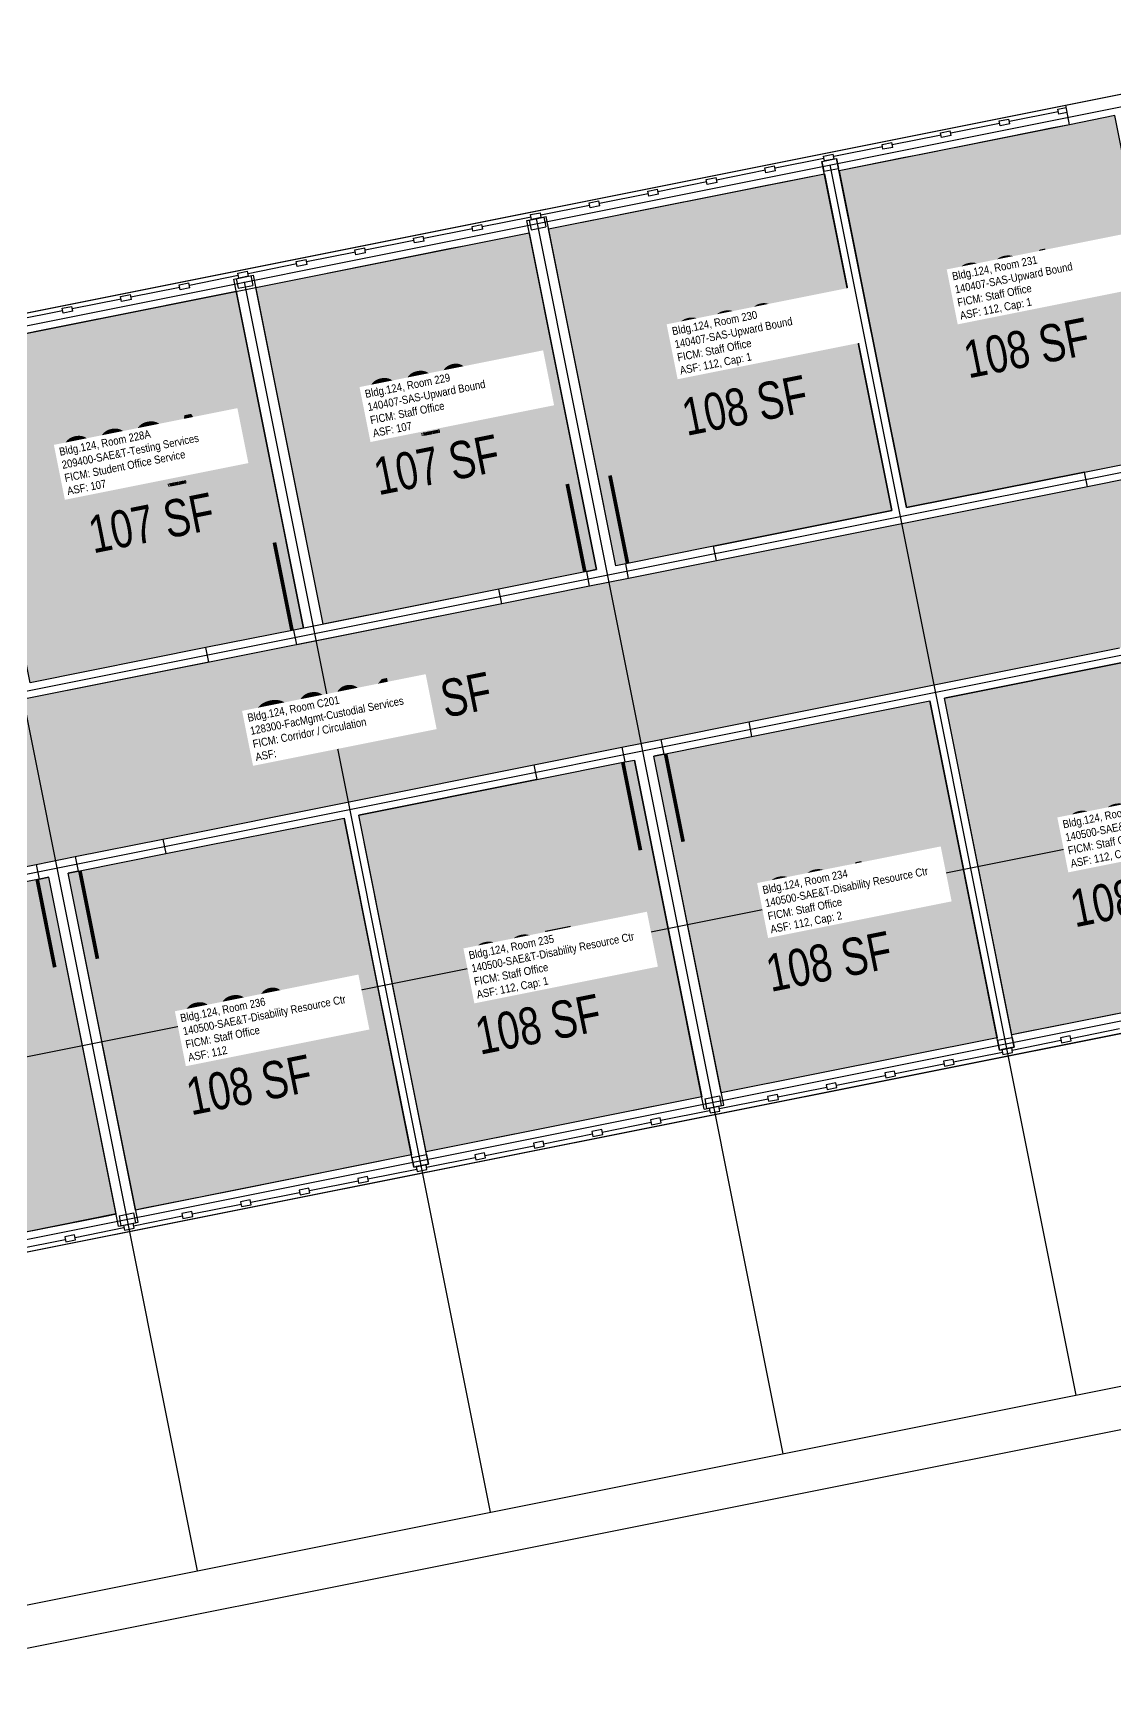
# Model space of a CAD drawing. Header units: inches. Extents: x 69201222 to 69203437, y 27664656 to 27666758.
# Drawn here: x 69202168 to 69202603, y 27666091 to 27666758 of the extents above; entities that cross this region are included whole.
import ezdxf
from ezdxf.enums import TextEntityAlignment as Align

# ---------------------------------------------------------------- set-up
doc = ezdxf.new("R2010")
doc.units = ezdxf.units.IN
doc.header["$LTSCALE"] = 100
doc.header["$MEASUREMENT"] = 0
for name, color, linetype in [('A-DOOR', 2, 'CONTINUOUS'), ('A-GLAZ', 1, 'CONTINUOUS'), ('A-GRID', 1, 'CONTINUOUS'), ('A-IDEN-RNUM', 7, 'CONTINUOUS'), ('A-IDEN-SNUM', 4, 'CONTINUOUS'), ('A-IDEN-VNUM', 4, 'CONTINUOUS'), ('A-ROOF', 2, 'CONTINUOUS'), ('A-WALL', 5, 'CONTINUOUS'), ('AREA-ASSIGN', 7, 'CONTINUOUS'), ('AREA-GROSS', 1, 'CONTINUOUS'), ('AREA-TEXT', 3, 'CONTINUOUS'), ('Rooms-Category-Color', 7, 'CONTINUOUS'), ('Rooms-College-Color', 7, 'CONTINUOUS'), ('Rooms-Department-Color', 7, 'CONTINUOUS'), ('Rooms-Division-Color', 7, 'CONTINUOUS'), ('Rooms-Information', 7, 'CONTINUOUS')]:
    doc.layers.add(name, color=color, linetype=linetype)
doc.styles.add('CP_AREA', font='arial.ttf', dxfattribs={"height": 15})
doc.styles.add('CP_ROOMVNUMBER', font='arial.ttf', dxfattribs={"width": 0.85, "height": 0.075})
doc.styles.add('ROOMSNUMBER', font='TXT.SHX', dxfattribs={"height": 1})

msp = doc.modelspace()

# ---------------------------------------------------------------- hatches: boundary and pattern name
at = {"layer": 'Rooms-Category-Color', "true_color": 0xfa9ba3}
for points in [[(69202625.66, 27666588.32), (69202629.59, 27666589.1), (69202602.55, 27666724.42), (69202584.4, 27666720.8), (69202577.05, 27666719.33), (69202571.17, 27666718.15), (69202524.1, 27666708.75), (69202518.21, 27666707.57), (69202491.74, 27666702.28), (69202507.41, 27666623.83), (69202518.78, 27666566.96), (69202590.36, 27666581.26)], [(69202400.54, 27666684.06), (69202406.42, 27666685.23), (69202453.49, 27666694.64), (69202459.38, 27666695.82), (69202485.85, 27666701.11), (69202501.53, 27666622.66), (69202512.89, 27666565.78), (69202441.31, 27666551.48), (69202406.01, 27666544.42), (69202402.08, 27666543.64), (69202375.04, 27666678.96)], [(69202341.7, 27666672.3), (69202367.2, 27666677.4), (69202394.24, 27666542.07), (69202390.32, 27666541.29), (69202355.02, 27666534.23), (69202284.41, 27666520.12), (69202257.37, 27666655.45), (69202282.87, 27666660.54), (69202288.75, 27666661.72), (69202335.82, 27666671.13)], [(69202224.03, 27666648.79), (69202249.52, 27666653.88), (69202276.57, 27666518.56), (69202272.64, 27666517.77), (69202237.34, 27666510.72), (69202166.74, 27666496.61), (69202139.7, 27666631.93), (69202165.19, 27666637.03), (69202171.08, 27666638.2), (69202218.14, 27666647.61)], [(69202565.03, 27666355.93), (69202561.1, 27666355.14), (69202534.06, 27666490.47), (69202605.65, 27666504.77), (69202640.95, 27666511.83), (69202644.87, 27666512.61), (69202671.91, 27666377.29), (69202640.53, 27666371.02), (69202634.65, 27666369.84), (69202600.33, 27666362.98)], [(69202421.29, 27666467.93), (69202456.59, 27666474.99), (69202528.18, 27666489.29), (69202555.22, 27666353.97), (69202482.65, 27666339.47), (69202444.41, 27666331.83), (69202417.37, 27666467.15)], [(69202370.3, 27666457.75), (69202405.6, 27666464.8), (69202409.52, 27666465.58), (69202436.57, 27666330.26), (69202398.32, 27666322.62), (69202325.76, 27666308.12), (69202311.65, 27666378.72), (69202298.72, 27666443.44)], [(69202185.94, 27666420.91), (69202221.25, 27666427.96), (69202292.83, 27666442.26), (69202305.76, 27666377.54), (69202319.87, 27666306.94), (69202247.31, 27666292.44), (69202212.01, 27666285.38), (69202209.06, 27666284.8), (69202182.02, 27666420.12)], [(69202201.22, 27666283.23), (69202174.18, 27666418.55), (69202170.25, 27666417.77), (69202134.95, 27666410.72), (69202015.94, 27666387.66), (69202043.33, 27666251.68), (69202078.64, 27666258.74), (69202122.77, 27666267.55), (69202128.65, 27666268.73), (69202162.98, 27666275.59), (69202198.28, 27666282.64)]]:
    msp.add_hatch(color=241, dxfattribs=at).paths.add_polyline_path(points)
at = {"layer": 'Rooms-Category-Color', "true_color": 0xadadad}
msp.add_hatch(color=253, dxfattribs=at).paths.add_polyline_path([(69202761.3, 27666542), (69202763.98, 27666546.01), (69202787.19, 27666580.82), (69202752.38, 27666604.04), (69202748.37, 27666606.72), (69202638.61, 27666584.78), (69202636.4, 27666584.34), (69202626.84, 27666582.43), (69202591.54, 27666575.38), (69202442.48, 27666545.59), (69202407.18, 27666538.54), (69202391.49, 27666535.4), (69202356.19, 27666528.35), (69202156.15, 27666488.37), (69202120.84, 27666481.32), (69202039.45, 27666465.06), (69202004.15, 27666458), (69201956.1, 27666448.4), (69201875.69, 27666432.33), (69201860, 27666429.2), (69201860.78, 27666425.27), (69201867.84, 27666389.97), (69201872.93, 27666364.48), (69201894.51, 27666368.79), (69201963.15, 27666382.5), (69201969.03, 27666383.68), (69201970.01, 27666383.88), (69202005.32, 27666390.93), (69202009.71, 27666391.81), (69202133.78, 27666416.6), (69202169.08, 27666423.65), (69202184.77, 27666426.79), (69202220.07, 27666433.84), (69202369.12, 27666463.63), (69202404.43, 27666470.68), (69202420.12, 27666473.82), (69202455.42, 27666480.87), (69202604.47, 27666510.66), (69202639.77, 27666517.71), (69202655.46, 27666520.85), (69202690.77, 27666527.9)])
at = {"layer": 'Rooms-College-Color', "true_color": 0x80bc67}
for points in [[(69202625.66, 27666588.32), (69202629.59, 27666589.1), (69202602.55, 27666724.42), (69202584.4, 27666720.8), (69202577.05, 27666719.33), (69202571.17, 27666718.15), (69202524.1, 27666708.75), (69202518.21, 27666707.57), (69202491.74, 27666702.28), (69202507.41, 27666623.83), (69202518.78, 27666566.96), (69202590.36, 27666581.26)], [(69202400.54, 27666684.06), (69202406.42, 27666685.23), (69202453.49, 27666694.64), (69202459.38, 27666695.82), (69202485.85, 27666701.11), (69202501.53, 27666622.66), (69202512.89, 27666565.78), (69202441.31, 27666551.48), (69202406.01, 27666544.42), (69202402.08, 27666543.64), (69202375.04, 27666678.96)], [(69202341.7, 27666672.3), (69202367.2, 27666677.4), (69202394.24, 27666542.07), (69202390.32, 27666541.29), (69202355.02, 27666534.23), (69202284.41, 27666520.12), (69202257.37, 27666655.45), (69202282.87, 27666660.54), (69202288.75, 27666661.72), (69202335.82, 27666671.13)], [(69202224.03, 27666648.79), (69202249.52, 27666653.88), (69202276.57, 27666518.56), (69202272.64, 27666517.77), (69202237.34, 27666510.72), (69202166.74, 27666496.61), (69202139.7, 27666631.93), (69202165.19, 27666637.03), (69202171.08, 27666638.2), (69202218.14, 27666647.61)], [(69202565.03, 27666355.93), (69202561.1, 27666355.14), (69202534.06, 27666490.47), (69202605.65, 27666504.77), (69202640.95, 27666511.83), (69202644.87, 27666512.61), (69202671.91, 27666377.29), (69202640.53, 27666371.02), (69202634.65, 27666369.84), (69202600.33, 27666362.98)], [(69202421.29, 27666467.93), (69202456.59, 27666474.99), (69202528.18, 27666489.29), (69202555.22, 27666353.97), (69202482.65, 27666339.47), (69202444.41, 27666331.83), (69202417.37, 27666467.15)], [(69202370.3, 27666457.75), (69202405.6, 27666464.8), (69202409.52, 27666465.58), (69202436.57, 27666330.26), (69202398.32, 27666322.62), (69202325.76, 27666308.12), (69202311.65, 27666378.72), (69202298.72, 27666443.44)], [(69202185.94, 27666420.91), (69202221.25, 27666427.96), (69202292.83, 27666442.26), (69202305.76, 27666377.54), (69202319.87, 27666306.94), (69202247.31, 27666292.44), (69202212.01, 27666285.38), (69202209.06, 27666284.8), (69202182.02, 27666420.12)], [(69202201.22, 27666283.23), (69202174.18, 27666418.55), (69202170.25, 27666417.77), (69202134.95, 27666410.72), (69202015.94, 27666387.66), (69202043.33, 27666251.68), (69202078.64, 27666258.74), (69202122.77, 27666267.55), (69202128.65, 27666268.73), (69202162.98, 27666275.59), (69202198.28, 27666282.64)]]:
    msp.add_hatch(color=83, dxfattribs=at).paths.add_polyline_path(points)
at = {"layer": 'Rooms-College-Color', "true_color": 0xadadad}
msp.add_hatch(color=253, dxfattribs=at).paths.add_polyline_path([(69202761.3, 27666542), (69202763.98, 27666546.01), (69202787.19, 27666580.82), (69202752.38, 27666604.04), (69202748.37, 27666606.72), (69202638.61, 27666584.78), (69202636.4, 27666584.34), (69202626.84, 27666582.43), (69202591.54, 27666575.38), (69202442.48, 27666545.59), (69202407.18, 27666538.54), (69202391.49, 27666535.4), (69202356.19, 27666528.35), (69202156.15, 27666488.37), (69202120.84, 27666481.32), (69202039.45, 27666465.06), (69202004.15, 27666458), (69201956.1, 27666448.4), (69201875.69, 27666432.33), (69201860, 27666429.2), (69201860.78, 27666425.27), (69201867.84, 27666389.97), (69201872.93, 27666364.48), (69201894.51, 27666368.79), (69201963.15, 27666382.5), (69201969.03, 27666383.68), (69201970.01, 27666383.88), (69202005.32, 27666390.93), (69202009.71, 27666391.81), (69202133.78, 27666416.6), (69202169.08, 27666423.65), (69202184.77, 27666426.79), (69202220.07, 27666433.84), (69202369.12, 27666463.63), (69202404.43, 27666470.68), (69202420.12, 27666473.82), (69202455.42, 27666480.87), (69202604.47, 27666510.66), (69202639.77, 27666517.71), (69202655.46, 27666520.85), (69202690.77, 27666527.9)])
at = {"layer": 'Rooms-Department-Color', "true_color": 0x604aed}
for points in [[(69202625.66, 27666588.32), (69202629.59, 27666589.1), (69202602.55, 27666724.42), (69202584.4, 27666720.8), (69202577.05, 27666719.33), (69202571.17, 27666718.15), (69202524.1, 27666708.75), (69202518.21, 27666707.57), (69202491.74, 27666702.28), (69202507.41, 27666623.83), (69202518.78, 27666566.96), (69202590.36, 27666581.26)], [(69202400.54, 27666684.06), (69202406.42, 27666685.23), (69202453.49, 27666694.64), (69202459.38, 27666695.82), (69202485.85, 27666701.11), (69202501.53, 27666622.66), (69202512.89, 27666565.78), (69202441.31, 27666551.48), (69202406.01, 27666544.42), (69202402.08, 27666543.64), (69202375.04, 27666678.96)], [(69202341.7, 27666672.3), (69202367.2, 27666677.4), (69202394.24, 27666542.07), (69202390.32, 27666541.29), (69202355.02, 27666534.23), (69202284.41, 27666520.12), (69202257.37, 27666655.45), (69202282.87, 27666660.54), (69202288.75, 27666661.72), (69202335.82, 27666671.13)], [(69202224.03, 27666648.79), (69202249.52, 27666653.88), (69202276.57, 27666518.56), (69202272.64, 27666517.77), (69202237.34, 27666510.72), (69202166.74, 27666496.61), (69202139.7, 27666631.93), (69202165.19, 27666637.03), (69202171.08, 27666638.2), (69202218.14, 27666647.61)], [(69202565.03, 27666355.93), (69202561.1, 27666355.14), (69202534.06, 27666490.47), (69202605.65, 27666504.77), (69202640.95, 27666511.83), (69202644.87, 27666512.61), (69202671.91, 27666377.29), (69202640.53, 27666371.02), (69202634.65, 27666369.84), (69202600.33, 27666362.98)], [(69202421.29, 27666467.93), (69202456.59, 27666474.99), (69202528.18, 27666489.29), (69202555.22, 27666353.97), (69202482.65, 27666339.47), (69202444.41, 27666331.83), (69202417.37, 27666467.15)], [(69202370.3, 27666457.75), (69202405.6, 27666464.8), (69202409.52, 27666465.58), (69202436.57, 27666330.26), (69202398.32, 27666322.62), (69202325.76, 27666308.12), (69202311.65, 27666378.72), (69202298.72, 27666443.44)], [(69202185.94, 27666420.91), (69202221.25, 27666427.96), (69202292.83, 27666442.26), (69202305.76, 27666377.54), (69202319.87, 27666306.94), (69202247.31, 27666292.44), (69202212.01, 27666285.38), (69202209.06, 27666284.8), (69202182.02, 27666420.12)], [(69202201.22, 27666283.23), (69202174.18, 27666418.55), (69202170.25, 27666417.77), (69202134.95, 27666410.72), (69202015.94, 27666387.66), (69202043.33, 27666251.68), (69202078.64, 27666258.74), (69202122.77, 27666267.55), (69202128.65, 27666268.73), (69202162.98, 27666275.59), (69202198.28, 27666282.64)]]:
    msp.add_hatch(color=173, dxfattribs=at).paths.add_polyline_path(points)
at = {"layer": 'Rooms-Department-Color', "true_color": 0xacacac}
msp.add_hatch(color=253, dxfattribs=at).paths.add_polyline_path([(69202761.3, 27666542), (69202763.98, 27666546.01), (69202787.19, 27666580.82), (69202752.38, 27666604.04), (69202748.37, 27666606.72), (69202638.61, 27666584.78), (69202636.4, 27666584.34), (69202626.84, 27666582.43), (69202591.54, 27666575.38), (69202442.48, 27666545.59), (69202407.18, 27666538.54), (69202391.49, 27666535.4), (69202356.19, 27666528.35), (69202156.15, 27666488.37), (69202120.84, 27666481.32), (69202039.45, 27666465.06), (69202004.15, 27666458), (69201956.1, 27666448.4), (69201875.69, 27666432.33), (69201860, 27666429.2), (69201860.78, 27666425.27), (69201867.84, 27666389.97), (69201872.93, 27666364.48), (69201894.51, 27666368.79), (69201963.15, 27666382.5), (69201969.03, 27666383.68), (69201970.01, 27666383.88), (69202005.32, 27666390.93), (69202009.71, 27666391.81), (69202133.78, 27666416.6), (69202169.08, 27666423.65), (69202184.77, 27666426.79), (69202220.07, 27666433.84), (69202369.12, 27666463.63), (69202404.43, 27666470.68), (69202420.12, 27666473.82), (69202455.42, 27666480.87), (69202604.47, 27666510.66), (69202639.77, 27666517.71), (69202655.46, 27666520.85), (69202690.77, 27666527.9)])
at = {"layer": 'Rooms-Division-Color', "true_color": 0x604aed}
for points in [[(69202625.66, 27666588.32), (69202629.59, 27666589.1), (69202602.55, 27666724.42), (69202584.4, 27666720.8), (69202577.05, 27666719.33), (69202571.17, 27666718.15), (69202524.1, 27666708.75), (69202518.21, 27666707.57), (69202491.74, 27666702.28), (69202507.41, 27666623.83), (69202518.78, 27666566.96), (69202590.36, 27666581.26)], [(69202400.54, 27666684.06), (69202406.42, 27666685.23), (69202453.49, 27666694.64), (69202459.38, 27666695.82), (69202485.85, 27666701.11), (69202501.53, 27666622.66), (69202512.89, 27666565.78), (69202441.31, 27666551.48), (69202406.01, 27666544.42), (69202402.08, 27666543.64), (69202375.04, 27666678.96)], [(69202341.7, 27666672.3), (69202367.2, 27666677.4), (69202394.24, 27666542.07), (69202390.32, 27666541.29), (69202355.02, 27666534.23), (69202284.41, 27666520.12), (69202257.37, 27666655.45), (69202282.87, 27666660.54), (69202288.75, 27666661.72), (69202335.82, 27666671.13)], [(69202224.03, 27666648.79), (69202249.52, 27666653.88), (69202276.57, 27666518.56), (69202272.64, 27666517.77), (69202237.34, 27666510.72), (69202166.74, 27666496.61), (69202139.7, 27666631.93), (69202165.19, 27666637.03), (69202171.08, 27666638.2), (69202218.14, 27666647.61)], [(69202565.03, 27666355.93), (69202561.1, 27666355.14), (69202534.06, 27666490.47), (69202605.65, 27666504.77), (69202640.95, 27666511.83), (69202644.87, 27666512.61), (69202671.91, 27666377.29), (69202640.53, 27666371.02), (69202634.65, 27666369.84), (69202600.33, 27666362.98)], [(69202421.29, 27666467.93), (69202456.59, 27666474.99), (69202528.18, 27666489.29), (69202555.22, 27666353.97), (69202482.65, 27666339.47), (69202444.41, 27666331.83), (69202417.37, 27666467.15)], [(69202370.3, 27666457.75), (69202405.6, 27666464.8), (69202409.52, 27666465.58), (69202436.57, 27666330.26), (69202398.32, 27666322.62), (69202325.76, 27666308.12), (69202311.65, 27666378.72), (69202298.72, 27666443.44)], [(69202185.94, 27666420.91), (69202221.25, 27666427.96), (69202292.83, 27666442.26), (69202305.76, 27666377.54), (69202319.87, 27666306.94), (69202247.31, 27666292.44), (69202212.01, 27666285.38), (69202209.06, 27666284.8), (69202182.02, 27666420.12)], [(69202201.22, 27666283.23), (69202174.18, 27666418.55), (69202170.25, 27666417.77), (69202134.95, 27666410.72), (69202015.94, 27666387.66), (69202043.33, 27666251.68), (69202078.64, 27666258.74), (69202122.77, 27666267.55), (69202128.65, 27666268.73), (69202162.98, 27666275.59), (69202198.28, 27666282.64)]]:
    msp.add_hatch(color=173, dxfattribs=at).paths.add_polyline_path(points)
at = {"layer": 'Rooms-Division-Color', "true_color": 0xadadad}
msp.add_hatch(color=253, dxfattribs=at).paths.add_polyline_path([(69202761.3, 27666542), (69202763.98, 27666546.01), (69202787.19, 27666580.82), (69202752.38, 27666604.04), (69202748.37, 27666606.72), (69202638.61, 27666584.78), (69202636.4, 27666584.34), (69202626.84, 27666582.43), (69202591.54, 27666575.38), (69202442.48, 27666545.59), (69202407.18, 27666538.54), (69202391.49, 27666535.4), (69202356.19, 27666528.35), (69202156.15, 27666488.37), (69202120.84, 27666481.32), (69202039.45, 27666465.06), (69202004.15, 27666458), (69201956.1, 27666448.4), (69201875.69, 27666432.33), (69201860, 27666429.2), (69201860.78, 27666425.27), (69201867.84, 27666389.97), (69201872.93, 27666364.48), (69201894.51, 27666368.79), (69201963.15, 27666382.5), (69201969.03, 27666383.68), (69201970.01, 27666383.88), (69202005.32, 27666390.93), (69202009.71, 27666391.81), (69202133.78, 27666416.6), (69202169.08, 27666423.65), (69202184.77, 27666426.79), (69202220.07, 27666433.84), (69202369.12, 27666463.63), (69202404.43, 27666470.68), (69202420.12, 27666473.82), (69202455.42, 27666480.87), (69202604.47, 27666510.66), (69202639.77, 27666517.71), (69202655.46, 27666520.85), (69202690.77, 27666527.9)])

# ---------------------------------------------------------------- linework, layer by layer
at = {"layer": 'A-DOOR'}
for points in [[(69202624.93, 27666588.17, 1.5, 1.5, 0), (69202617.87, 27666623.47, 0, 0, 0), (69202617.14, 27666623.32, 0, 0, 0.414214), (69202590.66, 27666579.79, 0, 0, 0.414214)], [(69202406.74, 27666544.57, 1.5, 1.5, 0), (69202399.69, 27666579.87, 0, 0, 0), (69202400.42, 27666580.02, 0, 0, -0.414214), (69202441.6, 27666550.01, 0, 0, -0.414214)], [(69202389.58, 27666541.14, 1.5, 1.5, 0), (69202382.53, 27666576.44, 0, 0, 0), (69202381.79, 27666576.3, 0, 0, 0.414214), (69202355.31, 27666532.76, 0, 0, 0.414214)], [(69202271.91, 27666517.63, 1.5, 1.5, 0), (69202264.85, 27666552.93, 0, 0, 0), (69202264.12, 27666552.78, 0, 0, 0.414214), (69202237.64, 27666509.25, 0, 0, 0.414214)], [(69202422.03, 27666468.08, 1.5, 1.5, 0), (69202429.08, 27666432.78, 0, 0, 0), (69202429.82, 27666432.93, 0, 0, 0.414214), (69202456.3, 27666476.46, 0, 0, 0.414214)], [(69202404.87, 27666464.65, 1.5, 1.5, 0), (69202411.92, 27666429.35, 0, 0, 0), (69202411.19, 27666429.2, 0, 0, -0.414214), (69202370.01, 27666459.22, 0, 0, -0.414214)], [(69202186.68, 27666421.05, 1.5, 1.5, 0), (69202193.73, 27666385.75, 0, 0, 0), (69202194.47, 27666385.9, 0, 0, 0.414214), (69202220.95, 27666429.43, 0, 0, 0.414214)], [(69202169.52, 27666417.62, 1.5, 1.5, 0), (69202176.57, 27666382.32, 0, 0, 0), (69202175.84, 27666382.17, 0, 0, -0.414214), (69202134.66, 27666412.19, 0, 0, -0.414214)]]:
    msp.add_lwpolyline(points, format="xyseb", dxfattribs=at)
at = {"layer": 'A-GLAZ'}
for p, q in [((69201803.25, 27666572.86), (69202582.84, 27666728.64)), ((69202584.4, 27666720.8), (69202491.74, 27666702.28)), ((69202556.26, 27666721.29), (69202536.65, 27666717.38)), ((69202579.8, 27666726), (69202560.18, 27666722.08)), ((69202532.73, 27666716.59), (69202513.11, 27666712.67)), ((69202485.66, 27666707.19), (69202466.04, 27666703.27)), ((69202509.19, 27666711.89), (69202489.58, 27666707.97)), ((69202375.04, 27666678.96), (69202485.85, 27666701.11)), ((69202462.12, 27666702.48), (69202442.51, 27666698.56)), ((69202438.59, 27666697.78), (69202418.98, 27666693.86)), ((69202391.52, 27666688.37), (69202371.91, 27666684.46)), ((69202415.05, 27666693.08), (69202395.44, 27666689.16)), ((69202367.98, 27666683.67), (69202348.37, 27666679.75)), ((69202139.7, 27666631.93), (69202367.2, 27666677.4)), ((69202320.91, 27666674.27), (69202301.3, 27666670.35)), ((69202344.45, 27666678.97), (69202324.84, 27666675.05)), ((69202297.38, 27666669.56), (69202277.77, 27666665.64)), ((69202273.84, 27666664.86), (69202254.23, 27666660.94)), ((69202226.78, 27666655.45), (69202207.16, 27666651.53)), ((69202250.31, 27666660.16), (69202230.7, 27666656.24)), ((69202203.24, 27666650.75), (69202183.63, 27666646.83)), ((69202179.71, 27666646.05), (69202160.09, 27666642.13)), ((69201862.51, 27666207.39), (69202726.43, 27666380.02)), ((69202671.91, 27666377.29), (69202561.1, 27666355.14)), ((69202555.22, 27666353.97), (69202444.41, 27666331.83)), ((69202584.83, 27666353.77), (69202604.45, 27666357.69)), ((69202537.76, 27666344.36), (69202557.38, 27666348.28)), ((69202561.3, 27666349.07), (69202580.91, 27666352.98)), ((69202514.23, 27666339.66), (69202533.84, 27666343.58)), ((69202467.16, 27666330.25), (69202486.77, 27666334.17)), ((69202490.69, 27666334.96), (69202510.31, 27666338.88)), ((69202436.57, 27666330.26), (69202325.76, 27666308.12)), ((69202443.63, 27666325.55), (69202463.24, 27666329.47)), ((69202420.09, 27666320.85), (69202439.7, 27666324.77)), ((69202373.02, 27666311.44), (69202392.63, 27666315.36)), ((69202396.56, 27666316.14), (69202416.17, 27666320.06)), ((69202319.87, 27666306.94), (69202209.06, 27666284.8)), ((69202349.49, 27666306.74), (69202369.1, 27666310.66)), ((69202302.42, 27666297.33), (69202322.03, 27666301.25)), ((69202325.95, 27666302.04), (69202345.56, 27666305.96)), ((69202278.88, 27666292.63), (69202298.49, 27666296.55)), ((69202231.81, 27666283.22), (69202251.43, 27666287.14)), ((69202255.35, 27666287.93), (69202274.96, 27666291.85)), ((69202201.22, 27666283.23), (69202043.34, 27666251.68)), ((69202208.28, 27666278.52), (69202227.89, 27666282.44)), ((69202184.74, 27666273.82), (69202204.36, 27666277.74)), ((69202161.21, 27666269.12), (69202180.82, 27666273.03))]:
    msp.add_line(p, q, dxfattribs=at)
at = {"layer": 'A-GRID'}
for p, q in [((69201240.87, 27666455.38), (69202723.55, 27666751.67)), ((69202586.97, 27666210.41), (69202488.21, 27666704.64)), ((69202469.29, 27666186.89), (69202370.14, 27666683.08)), ((69201575.04, 27666375.31), (69202987.12, 27666657.49)), ((69202351.62, 27666163.38), (69202252.86, 27666657.61)), ((69202233.95, 27666139.86), (69202135.19, 27666634.09)), ((69201283.19, 27666243.57), (69203001.23, 27666586.88)), ((69202073.95, 27666328.16), (69203015.34, 27666516.28)), ((69201306.51, 27666101.38), (69202935.31, 27666426.86)), ((69202116.27, 27666116.35), (69202963.52, 27666285.65))]:
    msp.add_line(p, q, dxfattribs=at)
at = {"layer": 'A-ROOF'}
msp.add_lwpolyline([(69201690.91, 27664973.85), (69201730.88, 27664773.8), (69201976.03, 27664822.79), (69201966.63, 27664869.86), (69202178.44, 27664912.19), (69201979.35, 27665908.49), (69201907.77, 27665894.18), (69201879.15, 27666037.38), (69201947.39, 27666139.71), (69202088.63, 27666167.93), (69202102.93, 27666096.35), (69202983.52, 27666272.31), (69202941.2, 27666484.13), (69203035.34, 27666502.94), (69202986.35, 27666748.09), (69202739.23, 27666698.71)], dxfattribs=at)
at = {"layer": 'A-WALL'}
for p, q in [((69202582.84, 27666728.64), (69202727.48, 27666757.55)), ((69202579.6, 27666726.98), (69202583.03, 27666727.66)), ((69202579.99, 27666725.02), (69202579.6, 27666726.98)), ((69202584.4, 27666720.8), (69202582.84, 27666728.64)), ((69202556.07, 27666722.28), (69202559.99, 27666723.06)), ((69202556.46, 27666720.31), (69202556.07, 27666722.28)), ((69202560.38, 27666721.1), (69202556.46, 27666720.31)), ((69202560.38, 27666721.1), (69202559.99, 27666723.06)), ((69202583.42, 27666725.7), (69202579.99, 27666725.02)), ((69202602.55, 27666724.42), (69202584.4, 27666720.8)), ((69202629.59, 27666589.1), (69202602.55, 27666724.42)), ((69202509, 27666712.87), (69202512.92, 27666713.65)), ((69202513.31, 27666711.69), (69202512.92, 27666713.65)), ((69202532.53, 27666717.57), (69202536.45, 27666718.36)), ((69202532.92, 27666715.61), (69202532.53, 27666717.57)), ((69202536.84, 27666716.39), (69202532.92, 27666715.61)), ((69202536.84, 27666716.39), (69202536.45, 27666718.36)), ((69202484.87, 27666706.01), (69202490.76, 27666707.18)), ((69202484.87, 27666706.01), (69202490.76, 27666707.18)), ((69202485.46, 27666708.17), (69202489.38, 27666708.95)), ((69202485.85, 27666706.21), (69202485.46, 27666708.17)), ((69202489.78, 27666706.99), (69202485.85, 27666706.21)), ((69202489.78, 27666706.99), (69202489.38, 27666708.95)), ((69202518.78, 27666566.96), (69202490.76, 27666707.18)), ((69202490.76, 27666707.18), (69202491.54, 27666703.26)), ((69202509.39, 27666710.91), (69202509, 27666712.87)), ((69202513.31, 27666711.69), (69202509.39, 27666710.91)), ((69202461.93, 27666703.46), (69202465.85, 27666704.25)), ((69202462.32, 27666701.5), (69202461.93, 27666703.46)), ((69202466.24, 27666702.29), (69202462.32, 27666701.5)), ((69202466.24, 27666702.29), (69202465.85, 27666704.25)), ((69202512.89, 27666565.78), (69202484.87, 27666706.01)), ((69202484.87, 27666706.01), (69202485.66, 27666702.09)), ((69202485.66, 27666702.09), (69202491.54, 27666703.26)), ((69202414.86, 27666694.06), (69202418.78, 27666694.84)), ((69202415.25, 27666692.1), (69202414.86, 27666694.06)), ((69202419.17, 27666692.88), (69202418.78, 27666694.84)), ((69202438.39, 27666698.76), (69202442.31, 27666699.54)), ((69202438.78, 27666696.8), (69202438.39, 27666698.76)), ((69202442.71, 27666697.58), (69202438.78, 27666696.8)), ((69202442.71, 27666697.58), (69202442.31, 27666699.54)), ((69202391.32, 27666689.35), (69202395.24, 27666690.14)), ((69202391.71, 27666687.39), (69202391.32, 27666689.35)), ((69202395.64, 27666688.18), (69202391.71, 27666687.39)), ((69202395.64, 27666688.18), (69202395.24, 27666690.14)), ((69202419.17, 27666692.88), (69202415.25, 27666692.1)), ((69202344.25, 27666679.95), (69202348.18, 27666680.73)), ((69202348.57, 27666678.77), (69202348.18, 27666680.73)), ((69202366.22, 27666682.3), (69202374.06, 27666683.87)), ((69202394.24, 27666542.07), (69202366.22, 27666682.3)), ((69202367.2, 27666682.49), (69202373.08, 27666683.67)), ((69202367.2, 27666682.49), (69202367.98, 27666678.57)), ((69202367.79, 27666684.65), (69202371.71, 27666685.44)), ((69202368.18, 27666682.69), (69202367.79, 27666684.65)), ((69202372.1, 27666683.47), (69202368.18, 27666682.69)), ((69202372.1, 27666683.47), (69202371.71, 27666685.44)), ((69202373.08, 27666683.67), (69202373.87, 27666679.75)), ((69202402.08, 27666543.64), (69202374.06, 27666683.87)), ((69202320.72, 27666675.25), (69202324.64, 27666676.03)), ((69202321.11, 27666673.28), (69202320.72, 27666675.25)), ((69202325.03, 27666674.07), (69202321.11, 27666673.28)), ((69202325.03, 27666674.07), (69202324.64, 27666676.03)), ((69202344.64, 27666677.99), (69202344.25, 27666679.95)), ((69202348.57, 27666678.77), (69202344.64, 27666677.99)), ((69202367.98, 27666678.57), (69202373.87, 27666679.75)), ((69202297.18, 27666670.54), (69202301.11, 27666671.33)), ((69202297.58, 27666668.58), (69202297.18, 27666670.54)), ((69202301.5, 27666669.37), (69202297.58, 27666668.58)), ((69202301.5, 27666669.37), (69202301.11, 27666671.33)), ((69202248.54, 27666658.78), (69202256.39, 27666660.35)), ((69202250.11, 27666661.14), (69202254.04, 27666661.92)), ((69202250.51, 27666659.18), (69202250.11, 27666661.14)), ((69202254.43, 27666659.96), (69202254.04, 27666661.92)), ((69202284.41, 27666520.12), (69202256.39, 27666660.35)), ((69202273.65, 27666665.84), (69202277.57, 27666666.62)), ((69202274.04, 27666663.88), (69202273.65, 27666665.84)), ((69202277.96, 27666664.66), (69202274.04, 27666663.88)), ((69202277.96, 27666664.66), (69202277.57, 27666666.62)), ((69202226.58, 27666656.43), (69202230.5, 27666657.22)), ((69202226.97, 27666654.47), (69202226.58, 27666656.43)), ((69202230.89, 27666655.26), (69202226.97, 27666654.47)), ((69202230.89, 27666655.26), (69202230.5, 27666657.22)), ((69202276.57, 27666518.56), (69202248.54, 27666658.78)), ((69202249.53, 27666658.98), (69202250.31, 27666655.06)), ((69202250.31, 27666655.06), (69202256.19, 27666656.23)), ((69202254.43, 27666659.96), (69202250.51, 27666659.18)), ((69202255.41, 27666660.16), (69202256.19, 27666656.23)), ((69202179.51, 27666647.03), (69202183.43, 27666647.81)), ((69202179.9, 27666645.07), (69202179.51, 27666647.03)), ((69202183.82, 27666645.85), (69202183.43, 27666647.81)), ((69202203.04, 27666651.73), (69202206.97, 27666652.52)), ((69202203.44, 27666649.77), (69202203.04, 27666651.73)), ((69202207.36, 27666650.55), (69202203.44, 27666649.77)), ((69202207.36, 27666650.55), (69202206.97, 27666652.52)), ((69202183.82, 27666645.85), (69202179.9, 27666645.07)), ((69202590.36, 27666581.26), (69202518.78, 27666566.96)), ((69202591.54, 27666575.38), (69202590.36, 27666581.26)), ((69202591.54, 27666575.38), (69202442.48, 27666545.59)), ((69202441.31, 27666551.48), (69202512.89, 27666565.78)), ((69202442.48, 27666545.59), (69202441.31, 27666551.48)), ((69202390.32, 27666541.29), (69202394.24, 27666542.07)), ((69202391.49, 27666535.4), (69202390.32, 27666541.29)), ((69202406.01, 27666544.42), (69202402.08, 27666543.64)), ((69202407.18, 27666538.54), (69202406.01, 27666544.42)), ((69202355.02, 27666534.23), (69202272.64, 27666517.77)), ((69202356.19, 27666528.35), (69202355.02, 27666534.23)), ((69202407.18, 27666538.54), (69202391.49, 27666535.4)), ((69202356.19, 27666528.35), (69202273.82, 27666511.89)), ((69202273.82, 27666511.89), (69202272.64, 27666517.77)), ((69202237.34, 27666510.72), (69202166.74, 27666496.61)), ((69202238.52, 27666504.83), (69202237.34, 27666510.72)), ((69202455.42, 27666480.87), (69202604.47, 27666510.66)), ((69202238.52, 27666504.83), (69202156.15, 27666488.37)), ((69202605.65, 27666504.77), (69202534.06, 27666490.47)), ((69202456.59, 27666474.99), (69202528.18, 27666489.29)), ((69202556.2, 27666349.07), (69202528.18, 27666489.29)), ((69202562.08, 27666350.24), (69202534.06, 27666490.47)), ((69202455.42, 27666480.87), (69202456.59, 27666474.99)), ((69202404.43, 27666470.68), (69202420.12, 27666473.82)), ((69202420.12, 27666473.82), (69202421.29, 27666467.93)), ((69202404.43, 27666470.68), (69202405.6, 27666464.8)), ((69202421.29, 27666467.93), (69202417.37, 27666467.15)), ((69202445.39, 27666326.92), (69202417.37, 27666467.15)), ((69202220.07, 27666433.84), (69202369.12, 27666463.63)), ((69202369.12, 27666463.63), (69202370.3, 27666457.75)), ((69202405.6, 27666464.8), (69202409.52, 27666465.58)), ((69202437.55, 27666325.36), (69202409.52, 27666465.58)), ((69202370.3, 27666457.75), (69202298.72, 27666443.44)), ((69202221.25, 27666427.96), (69202292.83, 27666442.26)), ((69202320.85, 27666302.04), (69202292.83, 27666442.26)), ((69202326.74, 27666303.21), (69202298.72, 27666443.44)), ((69202220.07, 27666433.84), (69202221.25, 27666427.96)), ((69202169.08, 27666423.65), (69202184.77, 27666426.79)), ((69202169.08, 27666423.65), (69202170.25, 27666417.77)), ((69202185.94, 27666420.91), (69202182.02, 27666420.12)), ((69202184.77, 27666426.79), (69202185.94, 27666420.91)), ((69202170.25, 27666417.77), (69202174.18, 27666418.55)), ((69202202.2, 27666278.33), (69202174.18, 27666418.55)), ((69202210.04, 27666279.89), (69202182.02, 27666420.12)), ((69202555.42, 27666352.99), (69202561.3, 27666354.16)), ((69202561.3, 27666354.16), (69202562.08, 27666350.24)), ((69202584.64, 27666354.75), (69202580.72, 27666353.97)), ((69202580.72, 27666353.97), (69202581.11, 27666352)), ((69202585.03, 27666352.79), (69202584.64, 27666354.75)), ((69202555.42, 27666352.99), (69202556.2, 27666349.07)), ((69202562.08, 27666350.24), (69202556.2, 27666349.07)), ((69202556.2, 27666349.07), (69202562.08, 27666350.24)), ((69202561.1, 27666350.05), (69202557.18, 27666349.26)), ((69202557.18, 27666349.26), (69202557.57, 27666347.3)), ((69202557.57, 27666347.3), (69202561.49, 27666348.08)), ((69202561.49, 27666348.08), (69202561.1, 27666350.05)), ((69202581.11, 27666352), (69202585.03, 27666352.79)), ((69202514.03, 27666340.64), (69202510.11, 27666339.86)), ((69202514.43, 27666338.68), (69202514.03, 27666340.64)), ((69202537.57, 27666345.34), (69202533.65, 27666344.56)), ((69202533.65, 27666344.56), (69202534.04, 27666342.6)), ((69202534.04, 27666342.6), (69202537.96, 27666343.38)), ((69202537.96, 27666343.38), (69202537.57, 27666345.34)), ((69202490.5, 27666335.94), (69202486.58, 27666335.15)), ((69202486.58, 27666335.15), (69202486.97, 27666333.19)), ((69202486.97, 27666333.19), (69202490.89, 27666333.98)), ((69202490.89, 27666333.98), (69202490.5, 27666335.94)), ((69202510.11, 27666339.86), (69202510.5, 27666337.9)), ((69202510.5, 27666337.9), (69202514.43, 27666338.68)), ((69202437.74, 27666329.47), (69202443.63, 27666330.65)), ((69202437.74, 27666329.47), (69202438.53, 27666325.55)), ((69202443.63, 27666330.65), (69202444.41, 27666326.73)), ((69202466.96, 27666331.23), (69202463.04, 27666330.45)), ((69202463.04, 27666330.45), (69202463.43, 27666328.49)), ((69202463.43, 27666328.49), (69202467.36, 27666329.27)), ((69202467.36, 27666329.27), (69202466.96, 27666331.23)), ((69202419.89, 27666321.83), (69202415.97, 27666321.04)), ((69202415.97, 27666321.04), (69202416.36, 27666319.08)), ((69202420.29, 27666319.87), (69202419.89, 27666321.83)), ((69202437.55, 27666325.36), (69202445.39, 27666326.92)), ((69202438.53, 27666325.55), (69202444.41, 27666326.73)), ((69202439.51, 27666325.75), (69202439.9, 27666323.79)), ((69202439.9, 27666323.79), (69202443.82, 27666324.57)), ((69202443.82, 27666324.57), (69202443.43, 27666326.53)), ((69202396.36, 27666317.13), (69202392.44, 27666316.34)), ((69202392.44, 27666316.34), (69202392.83, 27666314.38)), ((69202392.83, 27666314.38), (69202396.75, 27666315.16)), ((69202396.75, 27666315.16), (69202396.36, 27666317.13)), ((69202416.36, 27666319.08), (69202420.29, 27666319.87)), ((69202320.07, 27666305.96), (69202325.95, 27666307.14)), ((69202325.95, 27666307.14), (69202326.74, 27666303.21)), ((69202349.29, 27666307.72), (69202345.37, 27666306.94)), ((69202345.37, 27666306.94), (69202345.76, 27666304.97)), ((69202349.68, 27666305.76), (69202349.29, 27666307.72)), ((69202372.83, 27666312.42), (69202368.9, 27666311.64)), ((69202368.9, 27666311.64), (69202369.29, 27666309.68)), ((69202369.29, 27666309.68), (69202373.22, 27666310.46)), ((69202373.22, 27666310.46), (69202372.83, 27666312.42)), ((69202320.07, 27666305.96), (69202320.85, 27666302.04)), ((69202326.74, 27666303.21), (69202320.85, 27666302.04)), ((69202320.85, 27666302.04), (69202326.74, 27666303.21)), ((69202325.76, 27666303.02), (69202321.83, 27666302.23)), ((69202321.83, 27666302.23), (69202322.23, 27666300.27)), ((69202322.23, 27666300.27), (69202326.15, 27666301.06)), ((69202326.15, 27666301.06), (69202325.76, 27666303.02)), ((69202345.76, 27666304.97), (69202349.68, 27666305.76)), ((69202278.69, 27666293.61), (69202274.76, 27666292.83)), ((69202279.08, 27666291.65), (69202278.69, 27666293.61)), ((69202302.22, 27666298.31), (69202298.3, 27666297.53)), ((69202298.3, 27666297.53), (69202298.69, 27666295.57)), ((69202298.69, 27666295.57), (69202302.61, 27666296.35)), ((69202302.61, 27666296.35), (69202302.22, 27666298.31)), ((69202255.15, 27666288.91), (69202251.23, 27666288.12)), ((69202251.23, 27666288.12), (69202251.62, 27666286.16)), ((69202251.62, 27666286.16), (69202255.54, 27666286.95)), ((69202255.54, 27666286.95), (69202255.15, 27666288.91)), ((69202274.76, 27666292.83), (69202275.16, 27666290.87)), ((69202275.16, 27666290.87), (69202279.08, 27666291.65)), ((69202202.4, 27666282.44), (69202208.28, 27666283.62)), ((69202202.4, 27666282.44), (69202203.18, 27666278.52)), ((69202208.28, 27666283.62), (69202209.06, 27666279.7)), ((69202231.62, 27666284.21), (69202227.69, 27666283.42)), ((69202227.69, 27666283.42), (69202228.09, 27666281.46)), ((69202228.09, 27666281.46), (69202232.01, 27666282.24)), ((69202232.01, 27666282.24), (69202231.62, 27666284.21)), ((69202184.55, 27666274.8), (69202180.63, 27666274.02)), ((69202180.63, 27666274.02), (69202181.02, 27666272.05)), ((69202184.94, 27666272.84), (69202184.55, 27666274.8)), ((69202202.2, 27666278.33), (69202210.04, 27666279.89)), ((69202203.18, 27666278.52), (69202209.06, 27666279.7)), ((69202204.16, 27666278.72), (69202204.55, 27666276.76)), ((69202204.55, 27666276.76), (69202208.47, 27666277.54)), ((69202208.47, 27666277.54), (69202208.08, 27666279.5)), ((69202181.02, 27666272.05), (69202184.94, 27666272.84))]:
    msp.add_line(p, q, dxfattribs=at)
at = {"layer": 'AREA-ASSIGN'}
for points in [[(69202625.66, 27666588.32), (69202629.59, 27666589.1), (69202602.55, 27666724.42), (69202584.4, 27666720.8), (69202577.05, 27666719.33), (69202571.17, 27666718.15), (69202524.1, 27666708.75), (69202518.21, 27666707.57), (69202491.74, 27666702.28), (69202507.41, 27666623.83), (69202518.78, 27666566.96), (69202590.36, 27666581.26)], [(69202400.54, 27666684.06), (69202406.42, 27666685.23), (69202453.49, 27666694.64), (69202459.38, 27666695.82), (69202485.85, 27666701.11), (69202501.53, 27666622.66), (69202512.89, 27666565.78), (69202441.31, 27666551.48), (69202406.01, 27666544.42), (69202402.08, 27666543.64), (69202375.04, 27666678.96)], [(69202341.7, 27666672.3), (69202367.2, 27666677.4), (69202394.24, 27666542.07), (69202390.32, 27666541.29), (69202355.02, 27666534.23), (69202284.41, 27666520.12), (69202257.37, 27666655.45), (69202257.37, 27666655.45), (69202257.37, 27666655.45), (69202257.37, 27666655.45), (69202257.37, 27666655.45), (69202257.37, 27666655.45), (69202257.37, 27666655.45), (69202282.87, 27666660.54), (69202288.75, 27666661.72), (69202335.82, 27666671.13)], [(69202224.03, 27666648.79), (69202249.52, 27666653.88), (69202276.57, 27666518.56), (69202272.64, 27666517.77), (69202237.34, 27666510.72), (69202166.74, 27666496.61), (69202139.7, 27666631.93), (69202139.7, 27666631.93), (69202139.7, 27666631.93), (69202139.7, 27666631.93), (69202139.7, 27666631.93), (69202139.7, 27666631.93), (69202139.7, 27666631.93), (69202165.19, 27666637.03), (69202171.08, 27666638.2), (69202218.14, 27666647.61)], [(69202565.03, 27666355.93), (69202561.1, 27666355.14), (69202534.06, 27666490.47), (69202605.65, 27666504.77), (69202640.95, 27666511.83), (69202644.87, 27666512.61), (69202671.91, 27666377.29), (69202640.53, 27666371.02), (69202634.65, 27666369.84), (69202600.33, 27666362.98)], [(69202421.29, 27666467.93), (69202456.59, 27666474.99), (69202528.18, 27666489.29), (69202555.22, 27666353.97), (69202482.65, 27666339.47), (69202444.41, 27666331.83), (69202417.37, 27666467.15)], [(69202370.3, 27666457.75), (69202405.6, 27666464.8), (69202409.52, 27666465.58), (69202436.57, 27666330.26), (69202398.32, 27666322.62), (69202325.76, 27666308.12), (69202311.65, 27666378.72), (69202298.72, 27666443.44)], [(69202185.94, 27666420.91), (69202221.25, 27666427.96), (69202292.83, 27666442.26), (69202305.76, 27666377.54), (69202319.87, 27666306.94), (69202247.31, 27666292.44), (69202212.01, 27666285.38), (69202209.06, 27666284.8), (69202182.02, 27666420.12)], [(69202201.22, 27666283.23), (69202174.18, 27666418.55), (69202170.25, 27666417.77), (69202134.95, 27666410.72), (69202015.94, 27666387.66), (69202043.33, 27666251.68), (69202078.64, 27666258.74), (69202122.77, 27666267.55), (69202128.65, 27666268.73), (69202162.98, 27666275.59), (69202198.28, 27666282.64)]]:
    msp.add_lwpolyline(points, close=True, dxfattribs=at)
for points in [[(69202626.84, 27666582.43), (69202591.54, 27666575.38), (69202442.48, 27666545.59), (69202407.18, 27666538.54), (69202391.49, 27666535.4), (69202356.19, 27666528.35), (69202156.15, 27666488.37)], [(69202133.78, 27666416.6), (69202169.08, 27666423.65), (69202184.77, 27666426.79), (69202220.07, 27666433.84), (69202369.12, 27666463.63), (69202404.43, 27666470.68), (69202420.12, 27666473.82), (69202455.42, 27666480.87), (69202604.47, 27666510.66)]]:
    msp.add_lwpolyline(points, dxfattribs=at)
at = {"layer": 'AREA-GROSS'}
msp.add_lwpolyline([(69201782.17, 27666099.13), (69201994.9, 27665034.59), (69201848.04, 27665005.25), (69201820.39, 27664963.78), (69201778.92, 27664991.43), (69201632.07, 27664962.09), (69201419.86, 27666024.02), (69201306.91, 27666099.35), (69201236.75, 27666450.48), (69201319.14, 27666574.02), (69201671.65, 27666644.46), (69201784.6, 27666569.13), (69202727.48, 27666757.55), (69202756.82, 27666610.69), (69202798.29, 27666583.04), (69202770.63, 27666541.58), (69202799.98, 27666394.72), (69201853.11, 27666205.51)], close=True, dxfattribs=at)

# ---------------------------------------------------------------- texts
at = {"layer": 'A-IDEN-RNUM', "style": 'ROOMSNUMBER', "width": 0.85}
for s, p in [('0231-00', (69202562.33, 27666650.1)), ('0230-00', (69202448.58, 27666627.37)), ('0229-00', (69202327.54, 27666597)), ('0228-A0', (69202225.63, 27666576.63)), ('C201-00', (69202265.19, 27666477.04)), ('0234-00', (69202489.53, 27666407.13)), ('0235-00', (69202369.9, 27666383.22)), ('0236-00', (69202253.2, 27666359.9))]:
    msp.add_text(s, height=1, rotation=11.30052, dxfattribs=at).set_placement(p, align=Align.MIDDLE)
at = {"layer": 'A-IDEN-SNUM', "style": 'ROOMSNUMBER', "width": 0.85}
for s, p in [('1240023100', (69202562.33, 27666650.1)), ('1240023000', (69202448.58, 27666627.37)), ('1240022900', (69202327.54, 27666597)), ('12400228A0', (69202225.63, 27666576.63)), ('1240C20100', (69202265.19, 27666477.04)), ('1240023400', (69202489.53, 27666407.13)), ('1240023500', (69202369.9, 27666383.22)), ('1240023600', (69202253.2, 27666359.9))]:
    msp.add_text(s, height=1, rotation=11.30052, dxfattribs=at).set_placement(p, align=Align.MIDDLE)
at = {"layer": 'A-IDEN-VNUM', "style": 'CP_ROOMVNUMBER', "width": 0.85}
for s, p in [('231', (69202560.55, 27666656.78)), ('230', (69202447.99, 27666634.73)), ('229', (69202324.41, 27666610.44)), ('228A', (69202210.33, 27666588.96)), ('C201', (69202286.65, 27666482.39)), ('233', (69202604.99, 27666436.64)), ('234', (69202484.36, 27666410.26)), ('235', (69202366.33, 27666384.02)), ('236', (69202250.22, 27666359.68))]:
    msp.add_text(s, height=22.5, rotation=11.30052, dxfattribs=at).set_placement(p, align=Align.MIDDLE)
at = {"layer": 'AREA-TEXT', "style": 'CP_AREA', "width": 0.75}
for s, p in [('108 SF', (69202567.09, 27666631.15)), ('108 SF', (69202453.86, 27666608.08)), ('107 SF', (69202330.03, 27666584.22)), ('107 SF', (69202215.4, 27666560.87)), ('423 SF', (69202326.83, 27666488.83)), ('108 SF', (69202609.9, 27666410.65)), ('108 SF', (69202487.67, 27666384.71)), ('108 SF', (69202370.84, 27666359.47)), ('108 SF', (69202254.73, 27666335.13))]:
    msp.add_text(s, height=15, rotation=11.30052, dxfattribs=at).set_placement(p, align=Align.MIDDLE_CENTER)

# ---------------------------------------------------------------- next in the draw order: texts
at = {"layer": 'Rooms-Information', "char_height": 3.2143, "width": 72, "attachment_point": 7, "rotation": 11.30052, "style": 'CP_ROOMVNUMBER', "bg_fill": 3, "box_fill_scale": 1.5, "bg_fill_color": 256, "bg_fill_true_color": 13158600, "bg_fill_transparency": 0}
for s, insert in [('Bldg.124, Room 231^M^J140407-SAS-Upward Bound^M^JFICM: Staff Office^M^JASF: 112, Cap: 1', (69202540.87, 27666641.53)), ('Bldg.124, Room 230^M^J140407-SAS-Upward Bound^M^JFICM: Staff Office^M^JASF: 112, Cap: 1', (69202428.31, 27666619.48)), ('Bldg.124, Room 229^M^J140407-SAS-Upward Bound^M^JFICM: Staff Office^M^JASF: 107', (69202304.73, 27666595.18)), ('Bldg.124, Room 228A^M^J209400-SAE&T-Testing Services^M^JFICM: Student Office Service^M^JASF: 107', (69202181.9, 27666571.96)), ('Bldg.124, Room C201^M^J128300-FacMgmt-Custodial Services^M^JFICM: Corridor / Circulation^M^JASF: ', (69202257.54, 27666465.1)), ('Bldg.124, Room 233^M^J140500-SAE&T-Disability Resource Ctr^M^JFICM: Staff Office^M^JASF: 112, Cap: 2', (69202585.3, 27666421.39)), ('Bldg.124, Room 234^M^J140500-SAE&T-Disability Resource Ctr^M^JFICM: Staff Office^M^JASF: 112, Cap: 2', (69202464.68, 27666395.01)), ('Bldg.124, Room 235^M^J140500-SAE&T-Disability Resource Ctr^M^JFICM: Staff Office^M^JASF: 112, Cap: 1', (69202346.64, 27666368.77)), ('Bldg.124, Room 236^M^J140500-SAE&T-Disability Resource Ctr^M^JFICM: Staff Office^M^JASF: 112', (69202230.53, 27666344.44))]:
    msp.add_mtext(s, dxfattribs=dict(at, insert=insert))

doc.saveas('drawing.dxf')
